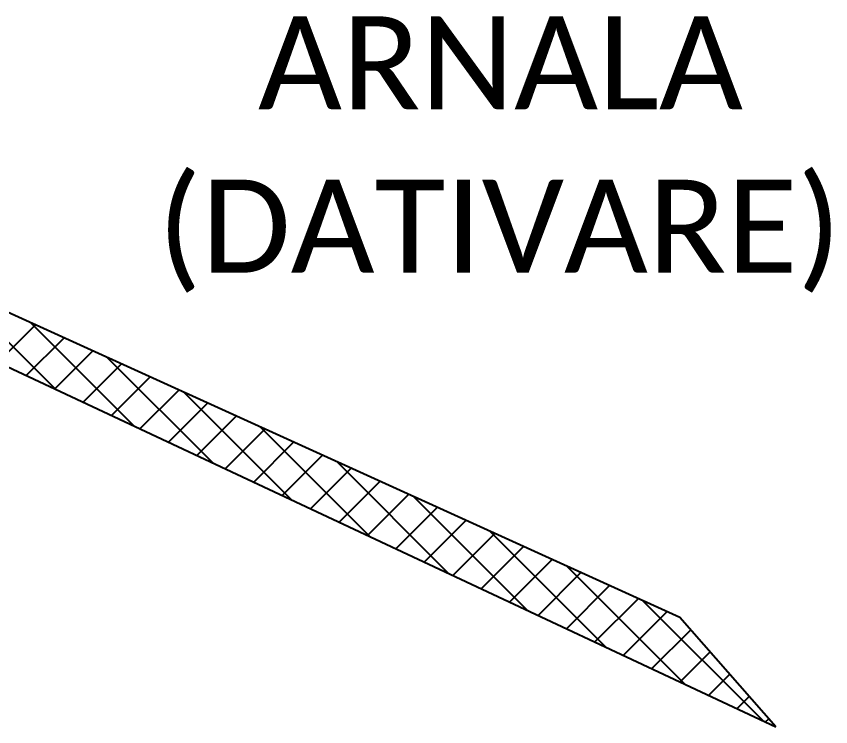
# Model space of a CAD drawing. Header units: metres. Extents: x 263097 to 264818, y 2151577 to 2154051.
# Drawn here: x 263180.2 to 263267.8, y 2153509.9 to 2153586.3 of the extents above; entities that cross this region are included whole.
import ezdxf

# ---------------------------------------------------------------- set-up
doc = ezdxf.new("R2010")
doc.units = ezdxf.units.M
doc.layers.add('PORT', color=5, linetype='Continuous')
doc.layers.add('PORT TEXT', color=7, linetype='Continuous')
doc.styles.get("Standard").update_dxf_attribs({"font": 'calibri.ttf'})

msp = doc.modelspace()

# ---------------------------------------------------------------- linework, layer by layer
at = {"layer": 'PORT'}
for p, q in [((263251.561, 2153521.629), (263162.978, 2153561.828)), ((263160.945, 2153557.184), (263261.871, 2153509.873)), ((263261.871, 2153509.873), (263251.561, 2153521.629))]:
    msp.add_line(p, q, dxfattribs=at)
at = {"layer": 'PORT', "linetype": 'Continuous'}
for p, q in [((263184.432, 2153546.174), (263173.597, 2153557.009)), ((263178.228, 2153549.082), (263182.235, 2153553.089)), ((263192.884, 2153542.212), (263181.818, 2153553.279)), ((263181.285, 2153547.649), (263185.324, 2153551.688)), ((263184.342, 2153546.216), (263188.412, 2153550.286)), ((263201.337, 2153538.25), (263190.039, 2153549.548)), ((263187.399, 2153544.783), (263191.501, 2153548.885)), ((263190.456, 2153543.35), (263194.589, 2153547.483)), ((263193.514, 2153541.917), (263197.678, 2153546.081)), ((263209.789, 2153534.288), (263198.259, 2153545.817)), ((263196.571, 2153540.484), (263200.766, 2153544.68)), ((263199.628, 2153539.051), (263203.855, 2153543.278)), ((263218.241, 2153530.326), (263206.48, 2153542.087)), ((263202.685, 2153537.618), (263206.943, 2153541.876)), ((263205.742, 2153536.185), (263210.032, 2153540.475)), ((263208.799, 2153534.752), (263213.12, 2153539.073)), ((263211.856, 2153533.319), (263216.209, 2153537.672)), ((263226.694, 2153526.363), (263214.701, 2153538.356)), ((263214.913, 2153531.886), (263219.297, 2153536.27)), ((263217.97, 2153530.453), (263222.386, 2153534.868)), ((263235.146, 2153522.401), (263222.922, 2153534.625)), ((263221.027, 2153529.02), (263225.474, 2153533.467)), ((263224.084, 2153527.587), (263228.563, 2153532.065)), ((263227.141, 2153526.153), (263231.651, 2153530.664)), ((263243.598, 2153518.439), (263231.143, 2153530.895)), ((263230.198, 2153524.72), (263234.74, 2153529.262)), ((263233.255, 2153523.287), (263237.829, 2153527.86)), ((263252.05, 2153514.477), (263239.363, 2153527.164)), ((263236.312, 2153521.854), (263240.917, 2153526.459)), ((263239.37, 2153520.421), (263244.006, 2153525.057)), ((263242.427, 2153518.988), (263247.094, 2153523.656)), ((263260.503, 2153510.515), (263247.584, 2153523.433)), ((263245.484, 2153517.555), (263250.183, 2153522.254)), ((263248.541, 2153516.122), (263252.723, 2153520.304)), ((263251.598, 2153514.689), (263254.821, 2153517.912)), ((263254.655, 2153513.256), (263256.919, 2153515.52)), ((263257.712, 2153511.823), (263259.017, 2153513.128)), ((263260.769, 2153510.39), (263261.115, 2153510.736))]:
    msp.add_line(p, q, dxfattribs=at)

# ---------------------------------------------------------------- texts
at = {"layer": 'PORT TEXT'}
for s, p in [('ARNALA', (263206.205, 2153576.302)), ('(DATIVARE)', (263195.401, 2153558.72))]:
    msp.add_text(s, height=10, dxfattribs=at).set_placement(p)

doc.saveas('drawing.dxf')
